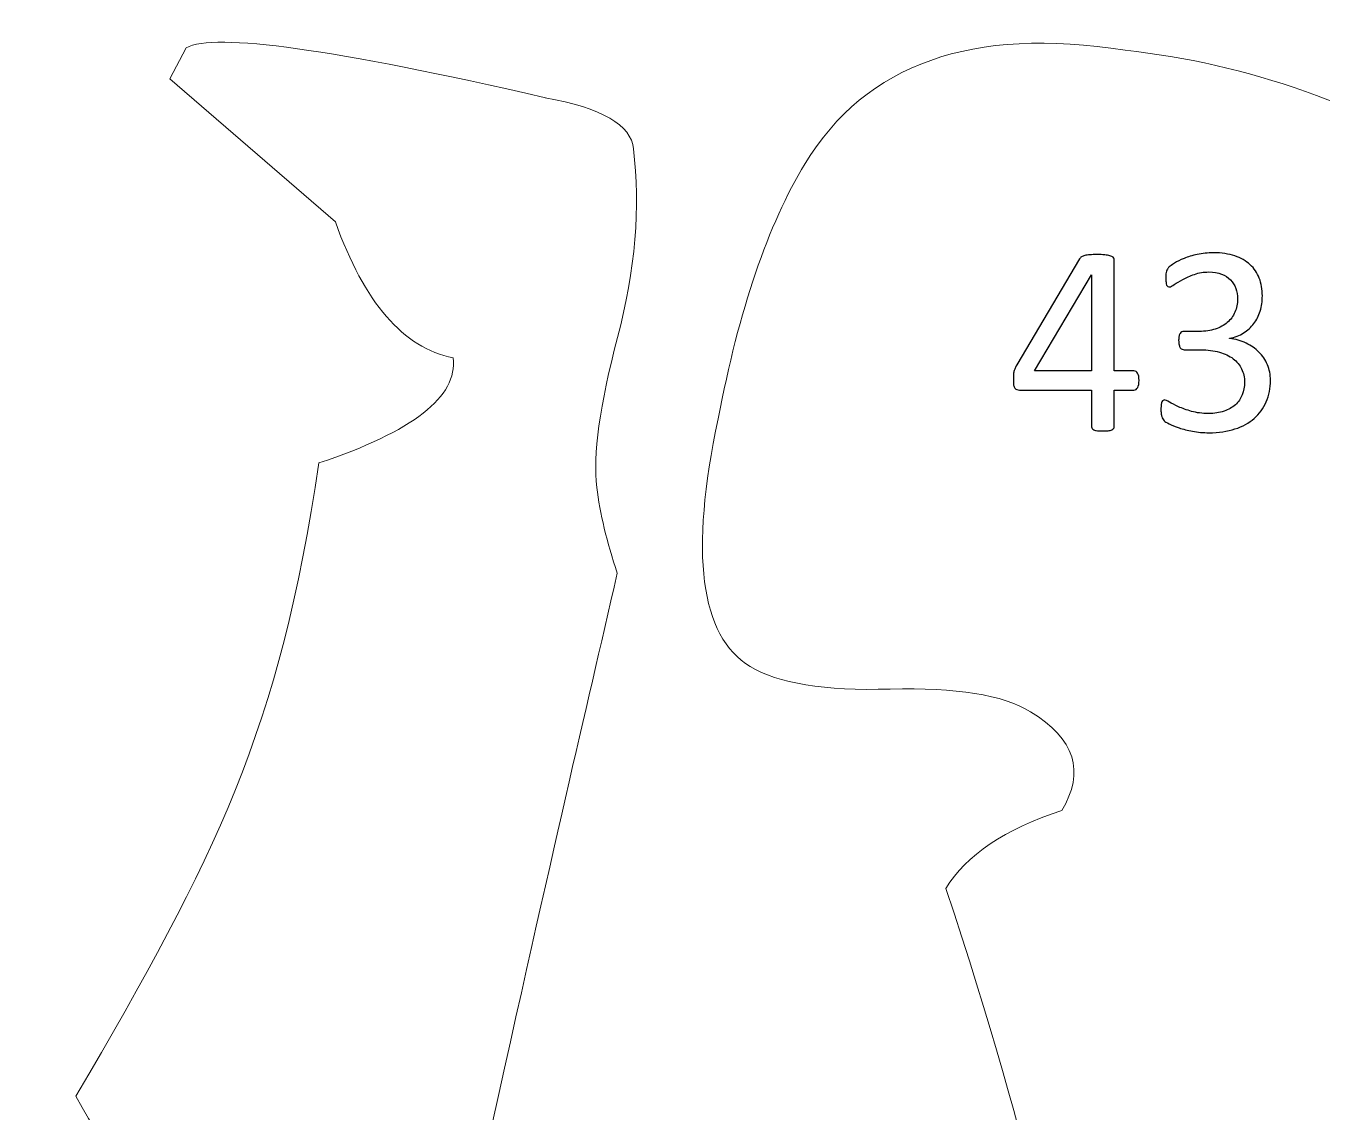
# Model space of a CAD drawing. Header units: inches. Extents: x -2.74 to 3.04, y -4.95 to 0.91.
# Drawn here: x -2.721 to -1.94, y 0.124 to 0.779 of the extents above; entities that cross this region are included whole.
import ezdxf

# ---------------------------------------------------------------- set-up
doc = ezdxf.new("R2010")
doc.units = ezdxf.units.IN
doc.header["$MEASUREMENT"] = 0
doc.layers.add('Layer 1', color=7, linetype='Continuous')

msp = doc.modelspace()

# ---------------------------------------------------------------- linework, layer by layer
at = {"layer": 'Layer 1', "color": 1, "lineweight": 9}
for points, knots in [([(-2.46317, 0.57871), (-2.49313, 0.5848), (-2.51676, 0.61209), (-2.53402, 0.66061), (-2.53402, 0.66061), (-2.53402, 0.66061), (-2.63393, 0.74686), (-2.63393, 0.74686), (-2.63393, 0.74686), (-2.63393, 0.74686), (-2.624, 0.76556), (-2.624, 0.76556), (-2.624, 0.76556), (-2.60677, 0.77486), (-2.53463, 0.76483), (-2.40757, 0.73548)], [0, 0, 0, 0, 0.25, 0.25, 0.25, 0.25, 0.5, 0.5, 0.5, 0.5, 0.75, 0.75, 0.75, 0.75, 1, 1, 1, 1]), ([(-1.76173, 0.63), (-1.73439, 0.59577), (-1.70804, 0.54676), (-1.6848, 0.48517), (-1.6848, 0.48517), (-1.65674, 0.41078), (-1.65289, 0.35687), (-1.67325, 0.32342), (-1.67325, 0.32342), (-1.68954, 0.29667), (-1.72414, 0.29252), (-1.77708, 0.31099), (-1.77708, 0.31099), (-1.83001, 0.32946), (-1.86666, 0.32197), (-1.88702, 0.28853), (-1.88702, 0.28853), (-1.89516, 0.27515), (-1.8857, 0.25679), (-1.85866, 0.23345), (-1.85866, 0.23345), (-1.83161, 0.21011), (-1.8242, 0.18841), (-1.83641, 0.16833), (-1.83641, 0.16833), (-1.84252, 0.1583), (-1.85554, 0.14446), (-1.87546, 0.12679), (-1.87546, 0.12679), (-1.89538, 0.10911), (-1.9084, 0.09527), (-1.91451, 0.08523), (-1.91451, 0.08523), (-1.92265, 0.07185), (-1.92454, 0.03863), (-1.92018, -0.01445), (-1.92018, -0.01445), (-1.91582, -0.06753), (-1.91466, -0.09574), (-1.9167, -0.09909), (-1.9167, -0.09909), (-1.9263, -0.12991), (-1.93902, -0.17717), (-1.95487, -0.24087), (-1.95487, -0.24087), (-1.93176, -0.30078), (-1.92157, -0.33678), (-1.92434, -0.34884), (-1.92434, -0.34884), (-1.92637, -0.35219), (-1.9447, -0.38229), (-1.97931, -0.43915), (-1.97931, -0.43915), (-1.99764, -0.46924), (-1.97095, -0.49695), (-1.89926, -0.52226), (-1.89926, -0.52226), (-1.86829, -0.61445), (-1.81303, -0.74206), (-1.7335, -0.90508), (-1.7335, -0.90508), (-1.7335, -0.90508), (-1.75509, -0.97444), (-1.75509, -0.97444), (-1.75509, -0.97444), (-1.75509, -0.97444), (-1.76928, -0.98644), (-1.76928, -0.98644), (-1.76928, -0.98644), (-1.77742, -0.99982), (-1.77517, -1.01494), (-1.76251, -1.03181), (-1.76251, -1.03181), (-1.74186, -1.05813), (-1.73357, -1.07464), (-1.73765, -1.08133), (-1.73765, -1.08133), (-1.74172, -1.08802), (-1.74754, -1.10511), (-1.7551, -1.13259), (-1.7551, -1.13259), (-1.76266, -1.16007), (-1.7695, -1.17883), (-1.77561, -1.18887), (-1.77561, -1.18887), (-1.78579, -1.20559), (-1.82498, -1.21726), (-1.89318, -1.22387), (-1.89318, -1.22387), (-1.96139, -1.23048), (-2.00552, -1.22769), (-2.02559, -1.21547), (-2.02559, -1.21547), (-2.02559, -1.21547), (-2.03147, -1.19126), (-2.03147, -1.19126), (-2.03147, -1.19126), (-1.99235, -1.16465), (-1.94611, -1.12633), (-1.89274, -1.07631), (-1.89274, -1.07631), (-1.89274, -1.07631), (-1.88423, -1.00585), (-1.88423, -1.00585), (-1.88423, -1.00585), (-1.91695, -0.97676), (-1.9397, -0.93885), (-1.9525, -0.89209), (-1.9525, -0.89209), (-1.96529, -0.84534), (-1.977, -0.81185), (-1.98761, -0.79165), (-1.98761, -0.79165), (-2.02295, -0.7518), (-2.05727, -0.71028), (-2.09057, -0.66709), (-2.09057, -0.66709), (-2.13783, -0.60165), (-2.15433, -0.55722), (-2.14007, -0.53381), (-2.14007, -0.53381), (-2.14007, -0.53381), (-2.12386, -0.51847), (-2.09143, -0.48779), (-2.09143, -0.48779), (-2.0846, -0.46903), (-2.0838, -0.44889), (-2.08903, -0.42737), (-2.08903, -0.42737), (-2.09572, -0.4233), (-2.10844, -0.41784), (-2.1272, -0.411), (-2.1272, -0.411), (-2.14596, -0.40417), (-2.15869, -0.39872), (-2.16537, -0.39465), (-2.16537, -0.39465), (-2.19213, -0.37835), (-2.19111, -0.32397), (-2.16231, -0.23148), (-2.16231, -0.23148), (-2.13977, -0.17186), (-2.11891, -0.11122), (-2.0997, -0.04957), (-2.0997, -0.04957), (-2.09069, -0.00463), (-2.11286, 0.09826), (-2.16622, 0.25909), (-2.16622, 0.25909), (-2.15401, 0.27916), (-2.13074, 0.29479), (-2.09642, 0.30598), (-2.09642, 0.30598), (-2.08217, 0.3294), (-2.08842, 0.34925), (-2.11518, 0.36554), (-2.11518, 0.36554), (-2.1319, 0.37572), (-2.16007, 0.38026), (-2.1997, 0.37917), (-2.1997, 0.37917), (-2.23933, 0.37809), (-2.2675, 0.38263), (-2.28423, 0.39281), (-2.28423, 0.39281), (-2.31433, 0.41113), (-2.32072, 0.46087), (-2.30342, 0.54201), (-2.30342, 0.54201), (-2.29091, 0.60774), (-2.27345, 0.659), (-2.25106, 0.69579), (-2.25106, 0.69579), (-2.21441, 0.75599), (-2.15013, 0.77874), (-2.05823, 0.76406), (-2.05823, 0.76406), (-1.98508, 0.7562), (-1.91328, 0.73107), (-1.84316, 0.68815), (-1.84316, 0.68815), (-1.84316, 0.68815), (-1.80122, 0.66248), (-1.80122, 0.66248)], [0, 0, 0, 0, 0.021739, 0.021739, 0.021739, 0.021739, 0.043478, 0.043478, 0.043478, 0.043478, 0.065217, 0.065217, 0.065217, 0.065217, 0.086957, 0.086957, 0.086957, 0.086957, 0.108696, 0.108696, 0.108696, 0.108696, 0.130435, 0.130435, 0.130435, 0.130435, 0.152174, 0.152174, 0.152174, 0.152174, 0.173913, 0.173913, 0.173913, 0.173913, 0.195652, 0.195652, 0.195652, 0.195652, 0.217391, 0.217391, 0.217391, 0.217391, 0.23913, 0.23913, 0.23913, 0.23913, 0.26087, 0.26087, 0.26087, 0.26087, 0.282609, 0.282609, 0.282609, 0.282609, 0.304348, 0.304348, 0.304348, 0.304348, 0.326087, 0.326087, 0.326087, 0.326087, 0.347826, 0.347826, 0.347826, 0.347826, 0.369565, 0.369565, 0.369565, 0.369565, 0.391304, 0.391304, 0.391304, 0.391304, 0.413043, 0.413043, 0.413043, 0.413043, 0.434783, 0.434783, 0.434783, 0.434783, 0.456522, 0.456522, 0.456522, 0.456522, 0.478261, 0.478261, 0.478261, 0.478261, 0.5, 0.5, 0.5, 0.5, 0.521739, 0.521739, 0.521739, 0.521739, 0.543478, 0.543478, 0.543478, 0.543478, 0.565217, 0.565217, 0.565217, 0.565217, 0.586957, 0.586957, 0.586957, 0.586957, 0.608696, 0.608696, 0.608696, 0.608696, 0.630435, 0.630435, 0.630435, 0.630435, 0.652174, 0.652174, 0.652174, 0.652174, 0.673913, 0.673913, 0.673913, 0.673913, 0.695652, 0.695652, 0.695652, 0.695652, 0.717391, 0.717391, 0.717391, 0.717391, 0.73913, 0.73913, 0.73913, 0.73913, 0.76087, 0.76087, 0.76087, 0.76087, 0.782609, 0.782609, 0.782609, 0.782609, 0.804348, 0.804348, 0.804348, 0.804348, 0.826087, 0.826087, 0.826087, 0.826087, 0.847826, 0.847826, 0.847826, 0.847826, 0.869565, 0.869565, 0.869565, 0.869565, 0.891304, 0.891304, 0.891304, 0.891304, 0.913043, 0.913043, 0.913043, 0.913043, 0.934783, 0.934783, 0.934783, 0.934783, 0.956522, 0.956522, 0.956522, 0.956522, 0.978261, 0.978261, 0.978261, 0.978261, 1, 1, 1, 1]), ([(-2.35447, 0.70461), (-2.35014, 0.66964), (-2.35335, 0.63176), (-2.36407, 0.59098), (-2.36407, 0.59098), (-2.37481, 0.5502), (-2.37897, 0.52009), (-2.37656, 0.50067), (-2.37656, 0.50067), (-2.37464, 0.48512), (-2.37053, 0.46787), (-2.36424, 0.44893), (-2.36424, 0.44893), (-2.38474, 0.35959), (-2.40056, 0.29402), (-2.44352, 0.09932), (-2.44352, 0.09932), (-2.44596, 0.08718), (-2.45727, 0.07493), (-2.47744, 0.06257), (-2.47744, 0.06257), (-2.49761, 0.05021), (-2.50673, 0.03626), (-2.5048, 0.02071), (-2.5048, 0.02071), (-2.48637, -0.00068), (-2.47019, -0.06772), (-2.45623, -0.18041), (-2.45623, -0.18041), (-2.44228, -0.2931), (-2.39069, -0.40705), (-2.30146, -0.52225), (-2.30146, -0.52225), (-2.21223, -0.63746), (-2.16834, -0.68923), (-2.16978, -0.67758), (-2.16978, -0.67758), (-2.16834, -0.68923), (-2.18122, -0.70463), (-2.20844, -0.72379), (-2.20844, -0.72379), (-2.23566, -0.74294), (-2.24807, -0.76223), (-2.24567, -0.78166), (-2.24567, -0.78166), (-2.24181, -0.81274), (-2.22605, -0.82855), (-2.19837, -0.82907), (-2.19837, -0.82907), (-2.21828, -0.82759), (-2.19326, -0.82252), (-2.12331, -0.81385), (-2.12331, -0.81385), (-2.08057, -0.80856), (-2.05607, -0.83117), (-2.04982, -0.88169), (-2.04982, -0.88169), (-2.04597, -0.91278), (-2.06375, -0.96035), (-2.10316, -1.02441), (-2.10316, -1.02441), (-2.13395, -1.07446), (-2.1625, -1.11275), (-2.18674, -1.13791)], [0, 0, 0, 0, 0.0625, 0.0625, 0.0625, 0.0625, 0.125, 0.125, 0.125, 0.125, 0.1875, 0.1875, 0.1875, 0.1875, 0.25, 0.25, 0.25, 0.25, 0.3125, 0.3125, 0.3125, 0.3125, 0.375, 0.375, 0.375, 0.375, 0.4375, 0.4375, 0.4375, 0.4375, 0.5, 0.5, 0.5, 0.5, 0.5625, 0.5625, 0.5625, 0.5625, 0.625, 0.625, 0.625, 0.625, 0.6875, 0.6875, 0.6875, 0.6875, 0.75, 0.75, 0.75, 0.75, 0.8125, 0.8125, 0.8125, 0.8125, 0.875, 0.875, 0.875, 0.875, 0.9375, 0.9375, 0.9375, 0.9375, 1, 1, 1, 1]), ([(-2.22889, -1.16673), (-2.29266, -1.19614), (-2.36376, -1.21647), (-2.43923, -1.22582), (-2.43923, -1.22582), (-2.59855, -1.24554), (-2.68591, -1.19323), (-2.7013, -1.06889), (-2.7013, -1.06889), (-2.72055, -0.91345), (-2.7088, -0.83309), (-2.66606, -0.82779), (-2.66606, -0.82779), (-2.6544, -0.82635), (-2.63243, -0.82857), (-2.60014, -0.83443), (-2.60014, -0.83443), (-2.56785, -0.8403), (-2.54588, -0.8425), (-2.53422, -0.84106), (-2.53422, -0.84106), (-2.4837, -0.83481), (-2.46085, -0.81225), (-2.46566, -0.77339), (-2.46566, -0.77339), (-2.46614, -0.7695), (-2.47729, -0.75116), (-2.4991, -0.71836), (-2.4991, -0.71836), (-2.52093, -0.68554), (-2.53472, -0.64582), (-2.54049, -0.5992), (-2.54049, -0.5992), (-2.54915, -0.52925), (-2.57576, -0.43391), (-2.6203, -0.31317), (-2.6203, -0.31317), (-2.66484, -0.19243), (-2.68975, -0.11069), (-2.69504, -0.06794), (-2.69504, -0.06794), (-2.69842, -0.04074), (-2.68831, -0.01878), (-2.66474, -0.00205), (-2.66474, -0.00205), (-2.64117, 0.01468), (-2.63058, 0.03276), (-2.63299, 0.05219), (-2.63299, 0.05219), (-2.65094, 0.0697), (-2.67009, 0.09691), (-2.69044, 0.13385), (-2.69044, 0.13385), (-2.60576, 0.27847), (-2.5676, 0.3547), (-2.54409, 0.51543), (-2.54409, 0.51543), (-2.48726, 0.5343), (-2.46028, 0.5554), (-2.46317, 0.57871)], [0, 0, 0, 0, 0.066667, 0.066667, 0.066667, 0.066667, 0.133333, 0.133333, 0.133333, 0.133333, 0.2, 0.2, 0.2, 0.2, 0.266667, 0.266667, 0.266667, 0.266667, 0.333333, 0.333333, 0.333333, 0.333333, 0.4, 0.4, 0.4, 0.4, 0.466667, 0.466667, 0.466667, 0.466667, 0.533333, 0.533333, 0.533333, 0.533333, 0.6, 0.6, 0.6, 0.6, 0.666667, 0.666667, 0.666667, 0.666667, 0.733333, 0.733333, 0.733333, 0.733333, 0.8, 0.8, 0.8, 0.8, 0.866667, 0.866667, 0.866667, 0.866667, 0.933333, 0.933333, 0.933333, 0.933333, 1, 1, 1, 1])]:
    msp.add_open_spline(points, degree=3, knots=knots, dxfattribs=at)
msp.add_open_spline([(-2.35447, 0.70461), (-2.35584, 0.71907), (-2.37356, 0.72937), (-2.40758, 0.73548)], degree=3, dxfattribs=at)
at = {"layer": 'Layer 1'}
for points, knots in [([(-2.04983, 0.56514), (-2.04983, 0.56336), (-2.0501, 0.56194), (-2.05063, 0.56092), (-2.05063, 0.56092), (-2.05119, 0.55989), (-2.05194, 0.55936), (-2.05291, 0.55936), (-2.05291, 0.55936), (-2.05291, 0.55936), (-2.0648, 0.55936), (-2.0648, 0.55936), (-2.0648, 0.55936), (-2.0648, 0.55936), (-2.0648, 0.53722), (-2.0648, 0.53722), (-2.0648, 0.53722), (-2.0648, 0.53681), (-2.06491, 0.53642), (-2.06513, 0.53614), (-2.06513, 0.53614), (-2.06533, 0.53583), (-2.06572, 0.53559), (-2.06627, 0.53536), (-2.06627, 0.53536), (-2.0668, 0.53514), (-2.06752, 0.53498), (-2.06838, 0.53486), (-2.06838, 0.53486), (-2.06924, 0.53475), (-2.07035, 0.5347), (-2.07172, 0.5347), (-2.07172, 0.5347), (-2.07302, 0.5347), (-2.0741, 0.53475), (-2.07496, 0.53486), (-2.07496, 0.53486), (-2.07583, 0.53498), (-2.07652, 0.53514), (-2.07705, 0.53536), (-2.07705, 0.53536), (-2.07755, 0.53559), (-2.07791, 0.53583), (-2.0781, 0.53614), (-2.0781, 0.53614), (-2.0783, 0.53642), (-2.07838, 0.53681), (-2.07838, 0.53722), (-2.07838, 0.53722), (-2.07838, 0.53722), (-2.07838, 0.55936), (-2.07838, 0.55936), (-2.07838, 0.55936), (-2.07838, 0.55936), (-2.12185, 0.55936), (-2.12185, 0.55936), (-2.12185, 0.55936), (-2.12249, 0.55936), (-2.12305, 0.55944), (-2.12346, 0.55961), (-2.12346, 0.55961), (-2.12391, 0.55978), (-2.1243, 0.56009), (-2.12466, 0.5605), (-2.12466, 0.5605), (-2.12499, 0.56094), (-2.12524, 0.56156), (-2.12538, 0.56239), (-2.12538, 0.56239), (-2.12552, 0.5632), (-2.12557, 0.56425), (-2.12557, 0.56556), (-2.12557, 0.56556), (-2.12557, 0.56659), (-2.12555, 0.5675), (-2.12549, 0.56831), (-2.12549, 0.56831), (-2.12544, 0.56914), (-2.12535, 0.56989), (-2.12519, 0.57056), (-2.12519, 0.57056), (-2.12502, 0.57122), (-2.1248, 0.57189), (-2.12452, 0.5725), (-2.12452, 0.5725), (-2.12427, 0.57314), (-2.12394, 0.57381), (-2.12355, 0.5745), (-2.12355, 0.5745), (-2.12355, 0.5745), (-2.08563, 0.63847), (-2.08563, 0.63847), (-2.08563, 0.63847), (-2.08535, 0.63889), (-2.08496, 0.63928), (-2.08444, 0.63961), (-2.08444, 0.63961), (-2.08394, 0.63994), (-2.08327, 0.6402), (-2.08246, 0.64042), (-2.08246, 0.64042), (-2.08163, 0.64064), (-2.08063, 0.64078), (-2.07944, 0.64086), (-2.07944, 0.64086), (-2.07824, 0.64094), (-2.07683, 0.641), (-2.07522, 0.641), (-2.07522, 0.641), (-2.07341, 0.641), (-2.07185, 0.64092), (-2.07052, 0.64078), (-2.07052, 0.64078), (-2.06922, 0.64064), (-2.06813, 0.64047), (-2.06733, 0.64025), (-2.06733, 0.64025), (-2.06649, 0.64003), (-2.06588, 0.63975), (-2.06544, 0.63939), (-2.06544, 0.63939), (-2.06502, 0.63906), (-2.0648, 0.63864), (-2.0648, 0.63814), (-2.0648, 0.63814), (-2.0648, 0.63814), (-2.0648, 0.57092), (-2.0648, 0.57092), (-2.0648, 0.57092), (-2.0648, 0.57092), (-2.05291, 0.57092), (-2.05291, 0.57092), (-2.05291, 0.57092), (-2.05199, 0.57092), (-2.05124, 0.57044), (-2.05069, 0.5695), (-2.05069, 0.5695), (-2.0501, 0.56856), (-2.04983, 0.56709), (-2.04983, 0.56514)], [0, 0, 0, 0, 0.028571, 0.028571, 0.028571, 0.028571, 0.057143, 0.057143, 0.057143, 0.057143, 0.085714, 0.085714, 0.085714, 0.085714, 0.114286, 0.114286, 0.114286, 0.114286, 0.142857, 0.142857, 0.142857, 0.142857, 0.171429, 0.171429, 0.171429, 0.171429, 0.2, 0.2, 0.2, 0.2, 0.228571, 0.228571, 0.228571, 0.228571, 0.257143, 0.257143, 0.257143, 0.257143, 0.285714, 0.285714, 0.285714, 0.285714, 0.314286, 0.314286, 0.314286, 0.314286, 0.342857, 0.342857, 0.342857, 0.342857, 0.371429, 0.371429, 0.371429, 0.371429, 0.4, 0.4, 0.4, 0.4, 0.428571, 0.428571, 0.428571, 0.428571, 0.457143, 0.457143, 0.457143, 0.457143, 0.485714, 0.485714, 0.485714, 0.485714, 0.514286, 0.514286, 0.514286, 0.514286, 0.542857, 0.542857, 0.542857, 0.542857, 0.571429, 0.571429, 0.571429, 0.571429, 0.6, 0.6, 0.6, 0.6, 0.628571, 0.628571, 0.628571, 0.628571, 0.657143, 0.657143, 0.657143, 0.657143, 0.685714, 0.685714, 0.685714, 0.685714, 0.714286, 0.714286, 0.714286, 0.714286, 0.742857, 0.742857, 0.742857, 0.742857, 0.771429, 0.771429, 0.771429, 0.771429, 0.8, 0.8, 0.8, 0.8, 0.828571, 0.828571, 0.828571, 0.828571, 0.857143, 0.857143, 0.857143, 0.857143, 0.885714, 0.885714, 0.885714, 0.885714, 0.914286, 0.914286, 0.914286, 0.914286, 0.942857, 0.942857, 0.942857, 0.942857, 0.971429, 0.971429, 0.971429, 0.971429, 1, 1, 1, 1]), ([(-1.97063, 0.56531), (-1.97063, 0.56048), (-1.97149, 0.55611), (-1.97316, 0.55225), (-1.97316, 0.55225), (-1.97485, 0.54836), (-1.97727, 0.54503), (-1.98041, 0.54228), (-1.98041, 0.54228), (-1.98355, 0.5395), (-1.98744, 0.53739), (-1.99205, 0.53589), (-1.99205, 0.53589), (-1.99666, 0.53439), (-2.00185, 0.53364), (-2.00766, 0.53364), (-2.00766, 0.53364), (-2.01119, 0.53364), (-2.01449, 0.53395), (-2.01755, 0.5345), (-2.01755, 0.5345), (-2.02063, 0.53509), (-2.02335, 0.53575), (-2.02574, 0.53653), (-2.02574, 0.53653), (-2.02813, 0.53733), (-2.0301, 0.53814), (-2.03169, 0.53898), (-2.03169, 0.53898), (-2.03324, 0.53983), (-2.03424, 0.54042), (-2.03463, 0.54081), (-2.03463, 0.54081), (-2.03505, 0.5412), (-2.03535, 0.54156), (-2.03557, 0.54194), (-2.03557, 0.54194), (-2.0358, 0.54233), (-2.03599, 0.54278), (-2.03616, 0.54333), (-2.03616, 0.54333), (-2.03633, 0.54389), (-2.03644, 0.54453), (-2.03652, 0.54533), (-2.03652, 0.54533), (-2.0366, 0.54611), (-2.03663, 0.54709), (-2.03663, 0.54822), (-2.03663, 0.54822), (-2.03663, 0.55017), (-2.03644, 0.55153), (-2.03607, 0.55228), (-2.03607, 0.55228), (-2.03569, 0.55306), (-2.03516, 0.55342), (-2.03444, 0.55342), (-2.03444, 0.55342), (-2.03396, 0.55342), (-2.03299, 0.553), (-2.03155, 0.55211), (-2.03155, 0.55211), (-2.0301, 0.55125), (-2.02827, 0.55031), (-2.02602, 0.54931), (-2.02602, 0.54931), (-2.02377, 0.54831), (-2.02113, 0.54736), (-2.01813, 0.5465), (-2.01813, 0.5465), (-2.0151, 0.54564), (-2.01177, 0.5452), (-2.00807, 0.5452), (-2.00807, 0.5452), (-2.00449, 0.5452), (-2.00135, 0.54567), (-1.99863, 0.54659), (-1.99863, 0.54659), (-1.99591, 0.5475), (-1.99363, 0.54881), (-1.9918, 0.5505), (-1.9918, 0.5505), (-1.98996, 0.55217), (-1.98857, 0.55417), (-1.98766, 0.55648), (-1.98766, 0.55648), (-1.98672, 0.55878), (-1.98627, 0.56128), (-1.98627, 0.564), (-1.98627, 0.564), (-1.98627, 0.567), (-1.98685, 0.56967), (-1.98802, 0.57206), (-1.98802, 0.57206), (-1.98919, 0.57444), (-1.99088, 0.5765), (-1.99313, 0.57825), (-1.99313, 0.57825), (-1.99538, 0.57997), (-1.99816, 0.58131), (-2.00144, 0.58222), (-2.00144, 0.58222), (-2.00471, 0.58317), (-2.00846, 0.58361), (-2.01263, 0.58361), (-2.01263, 0.58361), (-2.01263, 0.58361), (-2.02263, 0.58361), (-2.02263, 0.58361), (-2.02263, 0.58361), (-2.02307, 0.58361), (-2.02349, 0.58372), (-2.02391, 0.58389), (-2.02391, 0.58389), (-2.0243, 0.58409), (-2.02466, 0.58439), (-2.02496, 0.58483), (-2.02496, 0.58483), (-2.02527, 0.58528), (-2.02549, 0.58583), (-2.02569, 0.58656), (-2.02569, 0.58656), (-2.02588, 0.58725), (-2.02596, 0.58817), (-2.02596, 0.58931), (-2.02596, 0.58931), (-2.02596, 0.59033), (-2.02591, 0.5912), (-2.02574, 0.59189), (-2.02574, 0.59189), (-2.02557, 0.59256), (-2.02535, 0.59309), (-2.02505, 0.5935), (-2.02505, 0.5935), (-2.02474, 0.59392), (-2.02441, 0.59422), (-2.02402, 0.59439), (-2.02402, 0.59439), (-2.02363, 0.59459), (-2.02321, 0.5947), (-2.02271, 0.5947), (-2.02271, 0.5947), (-2.02271, 0.5947), (-2.01352, 0.5947), (-2.01352, 0.5947), (-2.01352, 0.5947), (-2.00994, 0.5947), (-2.00674, 0.59514), (-2.00388, 0.59606), (-2.00388, 0.59606), (-2.00105, 0.597), (-1.99863, 0.59831), (-1.99663, 0.60006), (-1.99663, 0.60006), (-1.99466, 0.60178), (-1.99313, 0.60386), (-1.99207, 0.60628), (-1.99207, 0.60628), (-1.99102, 0.6087), (-1.99049, 0.61139), (-1.99049, 0.61439), (-1.99049, 0.61439), (-1.99049, 0.61656), (-1.99085, 0.61861), (-1.99155, 0.62061), (-1.99155, 0.62061), (-1.99227, 0.62259), (-1.99333, 0.62431), (-1.99471, 0.62578), (-1.99471, 0.62578), (-1.99613, 0.62722), (-1.99794, 0.62839), (-2.00013, 0.62922), (-2.00013, 0.62922), (-2.00233, 0.63009), (-2.00488, 0.6305), (-2.00774, 0.6305), (-2.00774, 0.6305), (-2.01088, 0.6305), (-2.01377, 0.63003), (-2.01641, 0.62906), (-2.01641, 0.62906), (-2.01905, 0.62811), (-2.02138, 0.62711), (-2.02346, 0.62603), (-2.02346, 0.62603), (-2.02552, 0.62492), (-2.02721, 0.62392), (-2.02857, 0.62297), (-2.02857, 0.62297), (-2.02994, 0.622), (-2.03088, 0.62153), (-2.03144, 0.62153), (-2.03144, 0.62153), (-2.0318, 0.62153), (-2.03216, 0.62161), (-2.03244, 0.62175), (-2.03244, 0.62175), (-2.03274, 0.62189), (-2.03299, 0.62214), (-2.03319, 0.62256), (-2.03319, 0.62256), (-2.03338, 0.62297), (-2.03349, 0.62353), (-2.03357, 0.62428), (-2.03357, 0.62428), (-2.03366, 0.625), (-2.03371, 0.62597), (-2.03371, 0.62717), (-2.03371, 0.62717), (-2.03371, 0.62797), (-2.03369, 0.6287), (-2.03363, 0.62931), (-2.03363, 0.62931), (-2.03357, 0.62994), (-2.03346, 0.63047), (-2.0333, 0.63094), (-2.0333, 0.63094), (-2.03313, 0.63139), (-2.03294, 0.63183), (-2.03274, 0.6322), (-2.03274, 0.6322), (-2.03252, 0.63259), (-2.03216, 0.63303), (-2.03163, 0.63356), (-2.03163, 0.63356), (-2.03113, 0.63406), (-2.03007, 0.63481), (-2.02849, 0.63578), (-2.02849, 0.63578), (-2.02694, 0.63675), (-2.02499, 0.63772), (-2.02269, 0.63867), (-2.02269, 0.63867), (-2.02038, 0.63961), (-2.01771, 0.64042), (-2.01471, 0.64109), (-2.01471, 0.64109), (-2.01169, 0.64172), (-2.00846, 0.64206), (-2.00499, 0.64206), (-2.00499, 0.64206), (-2.0001, 0.64206), (-1.99583, 0.64142), (-1.99213, 0.64017), (-1.99213, 0.64017), (-1.98844, 0.63892), (-1.98535, 0.63717), (-1.98288, 0.63489), (-1.98288, 0.63489), (-1.98041, 0.63261), (-1.97857, 0.62989), (-1.97735, 0.6267), (-1.97735, 0.6267), (-1.97613, 0.62353), (-1.97552, 0.62003), (-1.97552, 0.61617), (-1.97552, 0.61617), (-1.97552, 0.61286), (-1.97596, 0.60978), (-1.97683, 0.60694), (-1.97683, 0.60694), (-1.97769, 0.60409), (-1.97896, 0.60156), (-1.98066, 0.59936), (-1.98066, 0.59936), (-1.98233, 0.59717), (-1.98438, 0.59531), (-1.98683, 0.59375), (-1.98683, 0.59375), (-1.98927, 0.5922), (-1.9921, 0.59114), (-1.9953, 0.59053), (-1.9953, 0.59053), (-1.9953, 0.59053), (-1.9953, 0.59036), (-1.9953, 0.59036), (-1.9953, 0.59036), (-1.99166, 0.59), (-1.98833, 0.58909), (-1.98533, 0.58764), (-1.98533, 0.58764), (-1.98233, 0.5862), (-1.97972, 0.58439), (-1.97755, 0.58222), (-1.97755, 0.58222), (-1.97538, 0.58006), (-1.97369, 0.57753), (-1.97246, 0.57461), (-1.97246, 0.57461), (-1.97124, 0.57172), (-1.97063, 0.56861), (-1.97063, 0.56531)], [0, 0, 0, 0, 0.013699, 0.013699, 0.013699, 0.013699, 0.027397, 0.027397, 0.027397, 0.027397, 0.041096, 0.041096, 0.041096, 0.041096, 0.054795, 0.054795, 0.054795, 0.054795, 0.068493, 0.068493, 0.068493, 0.068493, 0.082192, 0.082192, 0.082192, 0.082192, 0.09589, 0.09589, 0.09589, 0.09589, 0.109589, 0.109589, 0.109589, 0.109589, 0.123288, 0.123288, 0.123288, 0.123288, 0.136986, 0.136986, 0.136986, 0.136986, 0.150685, 0.150685, 0.150685, 0.150685, 0.164384, 0.164384, 0.164384, 0.164384, 0.178082, 0.178082, 0.178082, 0.178082, 0.191781, 0.191781, 0.191781, 0.191781, 0.205479, 0.205479, 0.205479, 0.205479, 0.219178, 0.219178, 0.219178, 0.219178, 0.232877, 0.232877, 0.232877, 0.232877, 0.246575, 0.246575, 0.246575, 0.246575, 0.260274, 0.260274, 0.260274, 0.260274, 0.273973, 0.273973, 0.273973, 0.273973, 0.287671, 0.287671, 0.287671, 0.287671, 0.30137, 0.30137, 0.30137, 0.30137, 0.315068, 0.315068, 0.315068, 0.315068, 0.328767, 0.328767, 0.328767, 0.328767, 0.342466, 0.342466, 0.342466, 0.342466, 0.356164, 0.356164, 0.356164, 0.356164, 0.369863, 0.369863, 0.369863, 0.369863, 0.383562, 0.383562, 0.383562, 0.383562, 0.39726, 0.39726, 0.39726, 0.39726, 0.410959, 0.410959, 0.410959, 0.410959, 0.424658, 0.424658, 0.424658, 0.424658, 0.438356, 0.438356, 0.438356, 0.438356, 0.452055, 0.452055, 0.452055, 0.452055, 0.465753, 0.465753, 0.465753, 0.465753, 0.479452, 0.479452, 0.479452, 0.479452, 0.493151, 0.493151, 0.493151, 0.493151, 0.506849, 0.506849, 0.506849, 0.506849, 0.520548, 0.520548, 0.520548, 0.520548, 0.534247, 0.534247, 0.534247, 0.534247, 0.547945, 0.547945, 0.547945, 0.547945, 0.561644, 0.561644, 0.561644, 0.561644, 0.575342, 0.575342, 0.575342, 0.575342, 0.589041, 0.589041, 0.589041, 0.589041, 0.60274, 0.60274, 0.60274, 0.60274, 0.616438, 0.616438, 0.616438, 0.616438, 0.630137, 0.630137, 0.630137, 0.630137, 0.643836, 0.643836, 0.643836, 0.643836, 0.657534, 0.657534, 0.657534, 0.657534, 0.671233, 0.671233, 0.671233, 0.671233, 0.684932, 0.684932, 0.684932, 0.684932, 0.69863, 0.69863, 0.69863, 0.69863, 0.712329, 0.712329, 0.712329, 0.712329, 0.726027, 0.726027, 0.726027, 0.726027, 0.739726, 0.739726, 0.739726, 0.739726, 0.753425, 0.753425, 0.753425, 0.753425, 0.767123, 0.767123, 0.767123, 0.767123, 0.780822, 0.780822, 0.780822, 0.780822, 0.794521, 0.794521, 0.794521, 0.794521, 0.808219, 0.808219, 0.808219, 0.808219, 0.821918, 0.821918, 0.821918, 0.821918, 0.835616, 0.835616, 0.835616, 0.835616, 0.849315, 0.849315, 0.849315, 0.849315, 0.863014, 0.863014, 0.863014, 0.863014, 0.876712, 0.876712, 0.876712, 0.876712, 0.890411, 0.890411, 0.890411, 0.890411, 0.90411, 0.90411, 0.90411, 0.90411, 0.917808, 0.917808, 0.917808, 0.917808, 0.931507, 0.931507, 0.931507, 0.931507, 0.945205, 0.945205, 0.945205, 0.945205, 0.958904, 0.958904, 0.958904, 0.958904, 0.972603, 0.972603, 0.972603, 0.972603, 0.986301, 0.986301, 0.986301, 0.986301, 1, 1, 1, 1]), ([(-2.07838, 0.6287), (-2.07838, 0.6287), (-2.07855, 0.6287), (-2.07855, 0.6287), (-2.07855, 0.6287), (-2.07855, 0.6287), (-2.1128, 0.57092), (-2.1128, 0.57092), (-2.1128, 0.57092), (-2.1128, 0.57092), (-2.07838, 0.57092), (-2.07838, 0.57092), (-2.07838, 0.57092), (-2.07838, 0.57092), (-2.07838, 0.6287), (-2.07838, 0.6287)], [0, 0, 0, 0, 0.25, 0.25, 0.25, 0.25, 0.5, 0.5, 0.5, 0.5, 0.75, 0.75, 0.75, 0.75, 1, 1, 1, 1])]:
    msp.add_open_spline(points, degree=3, knots=knots, dxfattribs=at)

doc.saveas('drawing.dxf')
